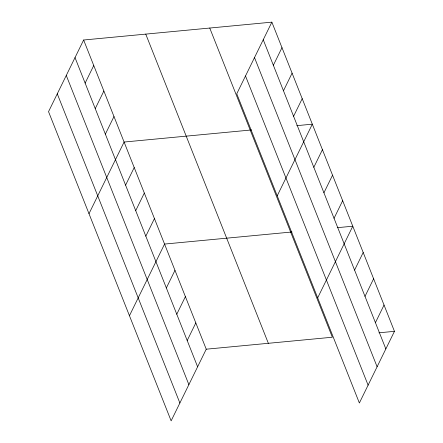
<?xml version="1.0" encoding="UTF-8"?>
<svg xmlns="http://www.w3.org/2000/svg" width="443" height="443" viewBox="0 0 443 443"><rect width="100%" height="100%" fill="white"/><g stroke="black" fill="none" stroke-linecap="round" stroke-linejoin="round"><path stroke-width="0.66" d="M83.638 40.008L48.536 111.664L171.136 420.85L206.239 349.195L83.638 40.008L271.864 22.15L394.464 331.336L359.362 402.992L236.761 93.805L271.864 22.15M85.134 83.118L93.75 65.52M95.245 108.624L103.867 91.025M105.362 134.129L113.984 116.537M88.993 213.698L124.095 142.042L251.558 129.949M125.59 185.146L134.212 167.548M135.708 210.658L144.324 193.059M145.819 236.163L154.441 218.565M129.45 315.726L164.558 244.071L292.015 231.977M273.359 65.254L281.975 47.656M166.358 287.95L174.974 270.352M283.47 90.765L292.092 73.167M176.779 314.231L185.395 296.633M293.587 116.271L302.209 98.673M187.201 340.512L195.817 322.914M277.218 195.834L312.321 124.178L296.793 125.657M313.816 167.288L322.438 149.69M323.933 192.794L332.549 175.195M334.044 218.299L342.666 200.707M317.675 297.868L352.783 226.212L337.25 227.685M354.583 270.092L363.199 252.493M365.004 296.373L373.621 278.774M375.426 322.654L384.042 305.055M206.239 349.195L332.35 337.228L209.749 28.042M378.937 332.809L394.464 331.336M263.242 39.748L385.842 348.934M254.504 57.584L377.104 366.771M245.5 75.963L368.1 385.15M145.753 34.117L268.353 343.303M75.017 57.607L197.617 366.793M66.278 75.448L188.879 384.635M57.274 93.827L179.875 403.014"/></g></svg>
